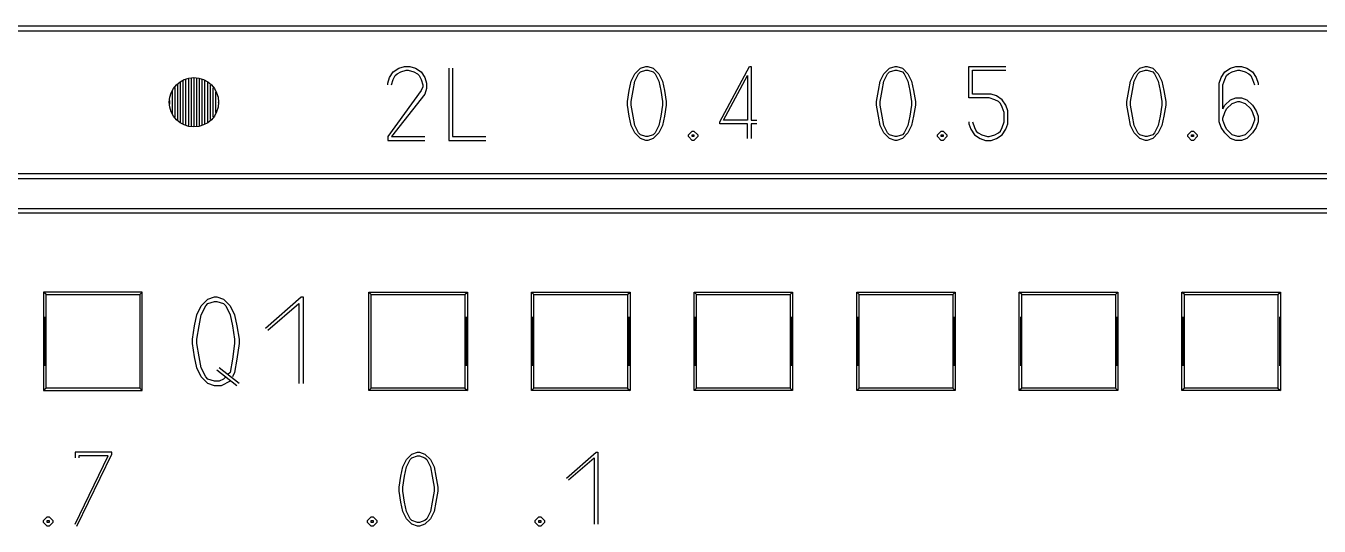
# Model space of a CAD drawing. Header units: millimetres. Extents: x 369186 to 503668, y -134064 to -104329.
# Drawn here: x 472027 to 475176, y -114726 to -113508 of the extents above; entities that cross this region are included whole.
import ezdxf

# ---------------------------------------------------------------- set-up
doc = ezdxf.new("R2010")
doc.units = ezdxf.units.MM
for name, color, linetype in [('0006LEVEL_0', 7, 'Continuous'), ('0006LEVEL_1', 7, 'Continuous'), ('8_ALL_NOTES_BALLOONS_SYMBOLS_GT', 7, 'Continuous')]:
    doc.layers.add(name, color=color, linetype=linetype)

msp = doc.modelspace()

# ---------------------------------------------------------------- linework, layer by layer
at = {"layer": '0006LEVEL_0', "color": 7, "linetype": 'Continuous'}
for p, q in [((472470, -114173.7), (472486.2, -114168.3)), ((472486.2, -114168.3), (472491.6, -114168.3)), ((472491.6, -114168.3), (472507.8, -114173.7)), ((472610.4, -114243.9), (472696.8, -114168.3)), ((472696.8, -114168.3), (472702.2, -114168.3)), ((472702.2, -114168.3), (472702.2, -114378.9)), ((472443, -114211.5), (472453.8, -114189.9)), ((472453.8, -114189.9), (472470, -114173.7)), ((472453.8, -114211.5), (472464.6, -114189.9)), ((472464.6, -114189.9), (472470, -114184.5)), ((472470, -114184.5), (472486.2, -114179.1)), ((472486.2, -114179.1), (472491.6, -114179.1)), ((472491.6, -114179.1), (472507.8, -114184.5)), ((472507.8, -114173.7), (472524, -114189.9)), ((472507.8, -114184.5), (472513.2, -114189.9)), ((472513.2, -114189.9), (472524, -114211.5)), ((472524, -114189.9), (472534.8, -114211.5)), ((472615.8, -114249.3), (472691.4, -114184.5)), ((472691.4, -114184.5), (472691.4, -114378.9)), ((472437.6, -114238.5), (472443, -114211.5)), ((472448.4, -114238.5), (472453.8, -114211.5)), ((472524, -114211.5), (472529.4, -114238.5)), ((472534.8, -114211.5), (472540.2, -114238.5)), ((472432.2, -114270.9), (472437.6, -114238.5)), ((472443, -114270.9), (472448.4, -114238.5)), ((472529.4, -114238.5), (472534.8, -114270.9)), ((472540.2, -114238.5), (472545.6, -114270.9)), ((472432.2, -114281.7), (472432.2, -114270.9)), ((472437.6, -114314.1), (472432.2, -114281.7)), ((472443, -114281.7), (472443, -114270.9)), ((472448.4, -114314.1), (472443, -114281.7)), ((472534.8, -114281.7), (472529.4, -114319.5)), ((472534.8, -114270.9), (472534.8, -114281.7)), ((472545.6, -114281.7), (472540.2, -114319.5)), ((472545.6, -114270.9), (472545.6, -114281.7)), ((472443, -114341.1), (472437.6, -114314.1)), ((472453.8, -114341.1), (472448.4, -114314.1)), ((472529.4, -114319.5), (472524, -114351.9)), ((472540.2, -114319.5), (472534.8, -114351.9)), ((472453.8, -114362.7), (472443, -114341.1)), ((472464.6, -114362.7), (472453.8, -114341.1)), ((472540.2, -114384.3), (472491.6, -114346.5)), ((472545.6, -114378.9), (472497, -114341.1)), ((472524, -114351.9), (472518.6, -114357.3)), ((472534.8, -114351.9), (472529.4, -114362.7)), ((472470, -114378.9), (472453.8, -114362.7)), ((472470, -114368.1), (472464.6, -114362.7)), ((472486.2, -114373.5), (472470, -114368.1)), ((472486.2, -114384.3), (472470, -114378.9)), ((472497, -114373.5), (472486.2, -114373.5)), ((472502.4, -114384.3), (472486.2, -114384.3)), ((472507.8, -114368.1), (472497, -114373.5)), ((472524, -114373.5), (472502.4, -114384.3)), ((472513.2, -114362.7), (472507.8, -114368.1)), ((472236.3, -114546.3), (472146.3, -114546.3)), ((472146.3, -114546.3), (472146.3, -114559.8)), ((472236.3, -114550.8), (472236.3, -114546.3)), ((472966.8, -114550.8), (472980.3, -114546.3)), ((472980.3, -114546.3), (472984.8, -114546.3)), ((472984.8, -114546.3), (472998.3, -114550.8)), ((473343.3, -114609.3), (473415.3, -114546.3)), ((473415.3, -114546.3), (473419.8, -114546.3)), ((473419.8, -114546.3), (473419.8, -114721.8)), ((472146.3, -114721.8), (472227.3, -114555.3)), ((472150.8, -114726.3), (472236.3, -114550.8)), ((472227.3, -114555.3), (472155.3, -114555.3)), ((472155.3, -114555.3), (472155.3, -114559.8)), ((472944.3, -114582.3), (472953.3, -114564.3)), ((472953.3, -114564.3), (472966.8, -114550.8)), ((472953.3, -114582.3), (472962.3, -114564.3)), ((472962.3, -114564.3), (472966.8, -114559.8)), ((472966.8, -114559.8), (472980.3, -114555.3)), ((472980.3, -114555.3), (472984.8, -114555.3)), ((472984.8, -114555.3), (472998.3, -114559.8)), ((472998.3, -114550.8), (473011.8, -114564.3)), ((472998.3, -114559.8), (473002.8, -114564.3)), ((473002.8, -114564.3), (473011.8, -114582.3)), ((473011.8, -114564.3), (473020.8, -114582.3)), ((473347.8, -114613.8), (473410.8, -114559.8)), ((473410.8, -114559.8), (473410.8, -114721.8)), ((472935.3, -114631.8), (472939.8, -114604.8)), ((472939.8, -114604.8), (472944.3, -114582.3)), ((472944.3, -114631.8), (472948.8, -114604.8)), ((472948.8, -114604.8), (472953.3, -114582.3)), ((473011.8, -114582.3), (473016.3, -114604.8)), ((473016.3, -114604.8), (473020.8, -114631.8)), ((473020.8, -114582.3), (473025.3, -114604.8)), ((473025.3, -114604.8), (473029.8, -114631.8)), ((472935.3, -114640.8), (472935.3, -114631.8)), ((472939.8, -114667.8), (472935.3, -114640.8)), ((472944.3, -114640.8), (472944.3, -114631.8)), ((472948.8, -114667.8), (472944.3, -114640.8)), ((473020.8, -114640.8), (473016.3, -114667.8)), ((473020.8, -114631.8), (473020.8, -114640.8)), ((473029.8, -114640.8), (473025.3, -114667.8)), ((473029.8, -114631.8), (473029.8, -114640.8)), ((472944.3, -114690.3), (472939.8, -114667.8)), ((472953.3, -114690.3), (472948.8, -114667.8)), ((473016.3, -114667.8), (473011.8, -114690.3)), ((473025.3, -114667.8), (473020.8, -114690.3)), ((472069.8, -114712.8), (472078.8, -114703.8)), ((472078.8, -114703.8), (472083.3, -114703.8)), ((472083.3, -114703.8), (472092.3, -114712.8)), ((472858.8, -114712.8), (472867.8, -114703.8)), ((472867.8, -114703.8), (472872.3, -114703.8)), ((472872.3, -114703.8), (472881.3, -114712.8)), ((472953.3, -114708.3), (472944.3, -114690.3)), ((472962.3, -114708.3), (472953.3, -114690.3)), ((473011.8, -114690.3), (473002.8, -114708.3)), ((473020.8, -114690.3), (473011.8, -114708.3)), ((473266.8, -114712.8), (473275.8, -114703.8)), ((473275.8, -114703.8), (473280.3, -114703.8)), ((473280.3, -114703.8), (473289.3, -114712.8)), ((472069.8, -114717.3), (472069.8, -114712.8)), ((472078.8, -114726.3), (472069.8, -114717.3)), ((472078.8, -114712.8), (472083.3, -114712.8)), ((472078.8, -114717.3), (472078.8, -114712.8)), ((472083.3, -114717.3), (472078.8, -114717.3)), ((472083.3, -114726.3), (472078.8, -114726.3)), ((472083.3, -114712.8), (472083.3, -114717.3)), ((472092.3, -114717.3), (472083.3, -114726.3)), ((472092.3, -114712.8), (472092.3, -114717.3)), ((472858.8, -114717.3), (472858.8, -114712.8)), ((472867.8, -114726.3), (472858.8, -114717.3)), ((472867.8, -114712.8), (472872.3, -114712.8)), ((472867.8, -114717.3), (472867.8, -114712.8)), ((472872.3, -114717.3), (472867.8, -114717.3)), ((472872.3, -114726.3), (472867.8, -114726.3)), ((472872.3, -114712.8), (472872.3, -114717.3)), ((472881.3, -114717.3), (472872.3, -114726.3)), ((472881.3, -114712.8), (472881.3, -114717.3)), ((472966.8, -114721.8), (472953.3, -114708.3)), ((472966.8, -114712.8), (472962.3, -114708.3)), ((472980.3, -114717.3), (472966.8, -114712.8)), ((472980.3, -114726.3), (472966.8, -114721.8)), ((472984.8, -114717.3), (472980.3, -114717.3)), ((472984.8, -114726.3), (472980.3, -114726.3)), ((472998.3, -114712.8), (472984.8, -114717.3)), ((472998.3, -114721.8), (472984.8, -114726.3)), ((473002.8, -114708.3), (472998.3, -114712.8)), ((473011.8, -114708.3), (472998.3, -114721.8)), ((473266.8, -114717.3), (473266.8, -114712.8)), ((473275.8, -114726.3), (473266.8, -114717.3)), ((473275.8, -114712.8), (473280.3, -114712.8)), ((473275.8, -114717.3), (473275.8, -114712.8)), ((473280.3, -114717.3), (473275.8, -114717.3)), ((473280.3, -114726.3), (473275.8, -114726.3)), ((473280.3, -114712.8), (473280.3, -114717.3)), ((473289.3, -114717.3), (473280.3, -114726.3)), ((473289.3, -114712.8), (473289.3, -114717.3))]:
    msp.add_line(p, q, dxfattribs=at)
at = {"layer": '0006LEVEL_1', "color": 7, "linetype": 'Continuous'}
for p, q in [((468745.8, -113508.3), (478159.8, -113508.3)), ((468757.8, -113520.3), (478147.8, -113520.3)), ((472912.5, -113634), (472921.4, -113620.5)), ((472921.4, -113620.5), (472935, -113611.5)), ((472921.4, -113638.5), (472925.9, -113629.5)), ((472925.9, -113629.5), (472930.5, -113625)), ((472930.5, -113625), (472939.4, -113620.5)), ((472935, -113611.5), (472948.5, -113607)), ((472939.4, -113620.5), (472953, -113616)), ((472948.5, -113607), (472961.9, -113607)), ((472953, -113616), (472957.4, -113616)), ((472957.4, -113616), (472971, -113620.5)), ((472961.9, -113607), (472975.5, -113611.5)), ((472971, -113620.5), (472979.9, -113625)), ((472975.5, -113611.5), (472989, -113620.5)), ((472979.9, -113625), (472984.5, -113629.5)), ((472984.5, -113629.5), (472989, -113638.5)), ((472989, -113620.5), (472997.9, -113634)), ((473056.4, -113611.5), (473056.4, -113787)), ((473065.5, -113611.5), (473065.5, -113778)), ((473500.6, -113643), (473509.6, -113625)), ((473509.6, -113625), (473523.1, -113611.5)), ((473509.6, -113643), (473518.6, -113625)), ((473518.6, -113625), (473523.1, -113620.5)), ((473523.1, -113611.5), (473536.6, -113607)), ((473523.1, -113620.5), (473536.6, -113616)), ((473536.6, -113607), (473541.1, -113607)), ((473536.6, -113616), (473541.1, -113616)), ((473541.1, -113607), (473554.6, -113611.5)), ((473541.1, -113616), (473554.6, -113620.5)), ((473554.6, -113611.5), (473568.1, -113625)), ((473554.6, -113620.5), (473559.1, -113625)), ((473559.1, -113625), (473568.1, -113643)), ((473568.1, -113625), (473577.1, -113643)), ((473716.6, -113742), (473788.6, -113607)), ((473725.6, -113737.5), (473784.1, -113629.5)), ((473784.1, -113629.5), (473784.1, -113737.5)), ((473788.6, -113607), (473793.1, -113607)), ((473793.1, -113607), (473793.1, -113737.5)), ((474107.2, -113643), (474116.2, -113625)), ((474116.2, -113625), (474129.7, -113611.5)), ((474116.2, -113643), (474125.2, -113625)), ((474125.2, -113625), (474129.7, -113620.5)), ((474129.7, -113611.5), (474143.2, -113607)), ((474129.7, -113620.5), (474143.2, -113616)), ((474143.2, -113607), (474147.7, -113607)), ((474143.2, -113616), (474147.7, -113616)), ((474147.7, -113607), (474161.2, -113611.5)), ((474147.7, -113616), (474161.2, -113620.5)), ((474161.2, -113611.5), (474174.7, -113625)), ((474161.2, -113620.5), (474165.7, -113625)), ((474165.7, -113625), (474174.7, -113643)), ((474174.7, -113625), (474183.7, -113643)), ((474323.2, -113607), (474413.2, -113607)), ((474323.2, -113683.5), (474323.2, -113607)), ((474332.2, -113616), (474413.2, -113616)), ((474332.2, -113674.5), (474332.2, -113616)), ((474716.8, -113643), (474725.8, -113625)), ((474725.8, -113625), (474739.3, -113611.5)), ((474725.8, -113643), (474734.8, -113625)), ((474734.8, -113625), (474739.3, -113620.5)), ((474739.3, -113611.5), (474752.8, -113607)), ((474739.3, -113620.5), (474752.8, -113616)), ((474752.8, -113607), (474757.3, -113607)), ((474752.8, -113616), (474757.3, -113616)), ((474757.3, -113607), (474770.8, -113611.5)), ((474757.3, -113616), (474770.8, -113620.5)), ((474770.8, -113611.5), (474784.3, -113625)), ((474770.8, -113620.5), (474775.3, -113625)), ((474775.3, -113625), (474784.3, -113643)), ((474784.3, -113625), (474793.3, -113643)), ((474937.3, -113634), (474946.3, -113620.5)), ((474946.3, -113620.5), (474959.8, -113611.5)), ((474946.3, -113638.5), (474950.8, -113629.5)), ((474950.8, -113629.5), (474955.3, -113625)), ((474955.3, -113625), (474964.3, -113620.5)), ((474959.8, -113611.5), (474973.3, -113607)), ((474964.3, -113620.5), (474977.8, -113616)), ((474973.3, -113607), (474986.8, -113607)), ((474977.8, -113616), (474982.3, -113616)), ((474982.3, -113616), (474995.8, -113620.5)), ((474986.8, -113607), (475000.3, -113611.5)), ((474995.8, -113620.5), (475004.8, -113625)), ((475000.3, -113611.5), (475013.8, -113620.5)), ((475004.8, -113625), (475009.3, -113629.5)), ((475009.3, -113629.5), (475013.8, -113638.5)), ((475013.8, -113620.5), (475022.8, -113634)), ((472390.1, -113730.6), (472390.1, -113658)), ((472396.7, -113737.2), (472396.7, -113651.4)), ((472403.3, -113743.8), (472403.3, -113644.8)), ((472409.9, -113747.3), (472409.9, -113641.2)), ((472416.5, -113749.1), (472416.5, -113639.4)), ((472423.1, -113750.9), (472423.1, -113637.7)), ((472429.7, -113752.7), (472429.7, -113635.9)), ((472436.3, -113754.1), (472436.3, -113634.4)), ((472442.9, -113752.4), (472442.9, -113636.2)), ((472449.5, -113750.6), (472449.5, -113638)), ((472456.1, -113748.8), (472456.1, -113639.7)), ((472462.7, -113747.1), (472462.7, -113641.5)), ((472469.3, -113742.7), (472469.3, -113645.9)), ((472475.9, -113736.1), (472475.9, -113652.5)), ((472482.5, -113729.5), (472482.5, -113659.1)), ((472907.9, -113647.5), (472912.5, -113634)), ((472907.9, -113652), (472907.9, -113647.5)), ((472917, -113652), (472921.4, -113638.5)), ((472989, -113638.5), (472993.5, -113652)), ((472993.5, -113656.5), (472989, -113665.5)), ((472993.5, -113652), (472993.5, -113656.5)), ((472997.9, -113634), (473002.4, -113647.5)), ((473002.4, -113661), (472997.9, -113674.5)), ((473002.4, -113647.5), (473002.4, -113661)), ((473496.1, -113665.5), (473500.6, -113643)), ((473505.1, -113665.5), (473509.6, -113643)), ((473568.1, -113643), (473572.6, -113665.5)), ((473577.1, -113643), (473581.6, -113665.5)), ((474102.7, -113665.5), (474107.2, -113643)), ((474111.7, -113665.5), (474116.2, -113643)), ((474174.7, -113643), (474179.2, -113665.5)), ((474183.7, -113643), (474188.2, -113665.5)), ((474712.3, -113665.5), (474716.8, -113643)), ((474721.3, -113665.5), (474725.8, -113643)), ((474784.3, -113643), (474788.8, -113665.5)), ((474793.3, -113643), (474797.8, -113665.5)), ((474932.8, -113647.5), (474937.3, -113634)), ((474932.8, -113742), (474932.8, -113647.5)), ((474941.8, -113652), (474946.3, -113638.5)), ((474941.8, -113710.5), (474941.8, -113652)), ((475013.8, -113638.5), (475018.3, -113652)), ((475022.8, -113634), (475027.3, -113647.5)), ((475027.3, -113647.5), (475027.3, -113652)), ((472376.9, -113698.6), (472376.9, -113690)), ((472383.5, -113723.2), (472383.5, -113665.4)), ((472489.1, -113719.1), (472489.1, -113669.4)), ((472495.7, -113694.5), (472495.7, -113694.1)), ((472989, -113665.5), (472907.9, -113778)), ((472997.9, -113674.5), (472917, -113778)), ((473491.6, -113692.5), (473496.1, -113665.5)), ((473491.6, -113701.5), (473491.6, -113692.5)), ((473500.6, -113692.5), (473505.1, -113665.5)), ((473500.6, -113701.5), (473500.6, -113692.5)), ((473572.6, -113665.5), (473577.1, -113692.5)), ((473577.1, -113692.5), (473577.1, -113701.5)), ((473581.6, -113665.5), (473586.1, -113692.5)), ((473586.1, -113692.5), (473586.1, -113701.5)), ((474098.2, -113692.5), (474102.7, -113665.5)), ((474098.2, -113701.5), (474098.2, -113692.5)), ((474107.2, -113692.5), (474111.7, -113665.5)), ((474107.2, -113701.5), (474107.2, -113692.5)), ((474179.2, -113665.5), (474183.7, -113692.5)), ((474183.7, -113692.5), (474183.7, -113701.5)), ((474188.2, -113665.5), (474192.7, -113692.5)), ((474192.7, -113692.5), (474192.7, -113701.5)), ((474372.7, -113683.5), (474323.2, -113683.5)), ((474377.2, -113674.5), (474332.2, -113674.5)), ((474386.2, -113688), (474372.7, -113683.5)), ((474390.7, -113679), (474377.2, -113674.5)), ((474395.2, -113692.5), (474386.2, -113688)), ((474404.2, -113688), (474390.7, -113679)), ((474399.7, -113697), (474395.2, -113692.5)), ((474413.2, -113701.5), (474404.2, -113688)), ((474707.8, -113692.5), (474712.3, -113665.5)), ((474707.8, -113701.5), (474707.8, -113692.5)), ((474716.8, -113692.5), (474721.3, -113665.5)), ((474716.8, -113701.5), (474716.8, -113692.5)), ((474788.8, -113665.5), (474793.3, -113692.5)), ((474793.3, -113692.5), (474793.3, -113701.5)), ((474797.8, -113665.5), (474802.3, -113692.5)), ((474802.3, -113692.5), (474802.3, -113701.5)), ((474946.3, -113701.5), (474959.8, -113688)), ((474959.8, -113688), (474973.3, -113683.5)), ((474964.3, -113697), (474977.8, -113692.5)), ((474973.3, -113683.5), (474986.8, -113683.5)), ((474977.8, -113692.5), (474982.3, -113692.5)), ((474982.3, -113692.5), (474995.8, -113697)), ((474986.8, -113683.5), (475000.3, -113688)), ((475000.3, -113688), (475013.8, -113701.5)), ((473496.1, -113728.5), (473491.6, -113701.5)), ((473505.1, -113728.5), (473500.6, -113701.5)), ((473577.1, -113701.5), (473572.6, -113728.5)), ((473586.1, -113701.5), (473581.6, -113728.5)), ((474102.7, -113728.5), (474098.2, -113701.5)), ((474111.7, -113728.5), (474107.2, -113701.5)), ((474183.7, -113701.5), (474179.2, -113728.5)), ((474192.7, -113701.5), (474188.2, -113728.5)), ((474404.2, -113706), (474399.7, -113697)), ((474408.7, -113719.5), (474404.2, -113706)), ((474408.7, -113742), (474408.7, -113719.5)), ((474417.7, -113715), (474413.2, -113701.5)), ((474417.7, -113746.5), (474417.7, -113715)), ((474712.3, -113728.5), (474707.8, -113701.5)), ((474721.3, -113728.5), (474716.8, -113701.5)), ((474793.3, -113701.5), (474788.8, -113728.5)), ((474802.3, -113701.5), (474797.8, -113728.5)), ((474941.8, -113710.5), (474946.3, -113701.5)), ((474941.8, -113733), (474946.3, -113719.5)), ((474946.3, -113719.5), (474950.8, -113710.5)), ((474950.8, -113710.5), (474964.3, -113697)), ((474995.8, -113697), (475009.3, -113710.5)), ((475009.3, -113710.5), (475013.8, -113719.5)), ((475013.8, -113701.5), (475022.8, -113715)), ((475013.8, -113719.5), (475018.3, -113733)), ((475022.8, -113715), (475027.3, -113728.5)), ((473500.6, -113751), (473496.1, -113728.5)), ((473509.6, -113769), (473500.6, -113751)), ((473509.6, -113751), (473505.1, -113728.5)), ((473518.6, -113769), (473509.6, -113751)), ((473568.1, -113751), (473559.1, -113769)), ((473572.6, -113728.5), (473568.1, -113751)), ((473577.1, -113751), (473568.1, -113769)), ((473581.6, -113728.5), (473577.1, -113751)), ((473716.6, -113746.5), (473716.6, -113742)), ((473784.1, -113746.5), (473716.6, -113746.5)), ((473784.1, -113737.5), (473725.6, -113737.5)), ((473784.1, -113782.5), (473784.1, -113746.5)), ((473793.1, -113737.5), (473806.6, -113737.5)), ((473806.6, -113746.5), (473793.1, -113746.5)), ((473793.1, -113746.5), (473793.1, -113782.5)), ((474107.2, -113751), (474102.7, -113728.5)), ((474116.2, -113769), (474107.2, -113751)), ((474116.2, -113751), (474111.7, -113728.5)), ((474125.2, -113769), (474116.2, -113751)), ((474174.7, -113751), (474165.7, -113769)), ((474179.2, -113728.5), (474174.7, -113751)), ((474183.7, -113751), (474174.7, -113769)), ((474188.2, -113728.5), (474183.7, -113751)), ((474323.2, -113742), (474323.2, -113746.5)), ((474323.2, -113746.5), (474327.7, -113760)), ((474332.2, -113742), (474336.7, -113755.5)), ((474336.7, -113755.5), (474341.2, -113764.5)), ((474399.7, -113764.5), (474404.2, -113755.5)), ((474404.2, -113755.5), (474408.7, -113742)), ((474413.2, -113760), (474417.7, -113746.5)), ((474716.8, -113751), (474712.3, -113728.5)), ((474725.8, -113769), (474716.8, -113751)), ((474725.8, -113751), (474721.3, -113728.5)), ((474734.8, -113769), (474725.8, -113751)), ((474784.3, -113751), (474775.3, -113769)), ((474788.8, -113728.5), (474784.3, -113751)), ((474793.3, -113751), (474784.3, -113769)), ((474797.8, -113728.5), (474793.3, -113751)), ((474937.3, -113755.5), (474932.8, -113742)), ((474946.3, -113769), (474937.3, -113755.5)), ((474941.8, -113737.5), (474941.8, -113733)), ((474946.3, -113751), (474941.8, -113737.5)), ((474950.8, -113760), (474946.3, -113751)), ((475013.8, -113751), (475009.3, -113760)), ((475018.3, -113737.5), (475013.8, -113751)), ((475022.8, -113755.5), (475013.8, -113769)), ((475018.3, -113733), (475018.3, -113737.5)), ((475027.3, -113742), (475022.8, -113755.5)), ((475027.3, -113728.5), (475027.3, -113742)), ((472907.9, -113778), (472907.9, -113787)), ((472907.9, -113787), (472997.9, -113787)), ((472917, -113778), (472997.9, -113778)), ((473056.4, -113787), (473146.4, -113787)), ((473065.5, -113778), (473146.4, -113778)), ((473523.1, -113782.5), (473509.6, -113769)), ((473523.1, -113773.5), (473518.6, -113769)), ((473536.6, -113778), (473523.1, -113773.5)), ((473536.6, -113787), (473523.1, -113782.5)), ((473541.1, -113778), (473536.6, -113778)), ((473541.1, -113787), (473536.6, -113787)), ((473554.6, -113773.5), (473541.1, -113778)), ((473554.6, -113782.5), (473541.1, -113787)), ((473568.1, -113769), (473554.6, -113782.5)), ((473559.1, -113769), (473554.6, -113773.5)), ((473640.1, -113773.5), (473649.1, -113764.5)), ((473640.1, -113778), (473640.1, -113773.5)), ((473649.1, -113787), (473640.1, -113778)), ((473649.1, -113764.5), (473653.6, -113764.5)), ((473649.1, -113773.5), (473653.6, -113773.5)), ((473649.1, -113778), (473649.1, -113773.5)), ((473653.6, -113778), (473649.1, -113778)), ((473653.6, -113787), (473649.1, -113787)), ((473653.6, -113764.5), (473662.6, -113773.5)), ((473653.6, -113773.5), (473653.6, -113778)), ((473662.6, -113778), (473653.6, -113787)), ((473662.6, -113773.5), (473662.6, -113778)), ((474129.7, -113782.5), (474116.2, -113769)), ((474129.7, -113773.5), (474125.2, -113769)), ((474143.2, -113778), (474129.7, -113773.5)), ((474143.2, -113787), (474129.7, -113782.5)), ((474147.7, -113778), (474143.2, -113778)), ((474147.7, -113787), (474143.2, -113787)), ((474161.2, -113773.5), (474147.7, -113778)), ((474161.2, -113782.5), (474147.7, -113787)), ((474174.7, -113769), (474161.2, -113782.5)), ((474165.7, -113769), (474161.2, -113773.5)), ((474246.7, -113773.5), (474255.7, -113764.5)), ((474246.7, -113778), (474246.7, -113773.5)), ((474255.7, -113787), (474246.7, -113778)), ((474255.7, -113764.5), (474260.2, -113764.5)), ((474255.7, -113773.5), (474260.2, -113773.5)), ((474255.7, -113778), (474255.7, -113773.5)), ((474260.2, -113778), (474255.7, -113778)), ((474260.2, -113787), (474255.7, -113787)), ((474260.2, -113764.5), (474269.2, -113773.5)), ((474260.2, -113773.5), (474260.2, -113778)), ((474269.2, -113778), (474260.2, -113787)), ((474269.2, -113773.5), (474269.2, -113778)), ((474327.7, -113760), (474336.7, -113773.5)), ((474336.7, -113773.5), (474350.2, -113782.5)), ((474341.2, -113764.5), (474345.7, -113769)), ((474345.7, -113769), (474354.7, -113773.5)), ((474350.2, -113782.5), (474363.7, -113787)), ((474354.7, -113773.5), (474368.2, -113778)), ((474363.7, -113787), (474377.2, -113787)), ((474368.2, -113778), (474372.7, -113778)), ((474372.7, -113778), (474386.2, -113773.5)), ((474377.2, -113787), (474390.7, -113782.5)), ((474386.2, -113773.5), (474395.2, -113769)), ((474390.7, -113782.5), (474404.2, -113773.5)), ((474395.2, -113769), (474399.7, -113764.5)), ((474404.2, -113773.5), (474413.2, -113760)), ((474739.3, -113782.5), (474725.8, -113769)), ((474739.3, -113773.5), (474734.8, -113769)), ((474752.8, -113778), (474739.3, -113773.5)), ((474752.8, -113787), (474739.3, -113782.5)), ((474757.3, -113778), (474752.8, -113778)), ((474757.3, -113787), (474752.8, -113787)), ((474770.8, -113773.5), (474757.3, -113778)), ((474770.8, -113782.5), (474757.3, -113787)), ((474775.3, -113769), (474770.8, -113773.5)), ((474784.3, -113769), (474770.8, -113782.5)), ((474856.3, -113773.5), (474865.3, -113764.5)), ((474856.3, -113778), (474856.3, -113773.5)), ((474865.3, -113787), (474856.3, -113778)), ((474865.3, -113764.5), (474869.8, -113764.5)), ((474865.3, -113773.5), (474869.8, -113773.5)), ((474865.3, -113778), (474865.3, -113773.5)), ((474869.8, -113778), (474865.3, -113778)), ((474869.8, -113787), (474865.3, -113787)), ((474869.8, -113764.5), (474878.8, -113773.5)), ((474869.8, -113773.5), (474869.8, -113778)), ((474878.8, -113778), (474869.8, -113787)), ((474878.8, -113773.5), (474878.8, -113778)), ((474959.8, -113782.5), (474946.3, -113769)), ((474964.3, -113773.5), (474950.8, -113760)), ((474973.3, -113787), (474959.8, -113782.5)), ((474977.8, -113778), (474964.3, -113773.5)), ((474986.8, -113787), (474973.3, -113787)), ((474982.3, -113778), (474977.8, -113778)), ((474995.8, -113773.5), (474982.3, -113778)), ((475000.3, -113782.5), (474986.8, -113787)), ((475009.3, -113760), (474995.8, -113773.5)), ((475013.8, -113769), (475000.3, -113782.5)), ((478159.8, -113880.3), (468745.8, -113880.3)), ((478147.8, -113868.3), (468757.8, -113868.3))]:
    msp.add_line(p, q, dxfattribs=at)
msp.add_circle((472435.8, -113694.3), 60, dxfattribs=at)
at = {"layer": '8_ALL_NOTES_BALLOONS_SYMBOLS_GT', "color": 7, "linetype": 'Continuous'}
for p, q in [((480397.8, -113953.4), (468745.8, -113953.4)), ((480397.8, -113964.3), (468745.8, -113964.3)), ((472075.8, -114162.3), (472069.8, -114156.3)), ((472309.8, -114156.3), (472069.8, -114156.3)), ((472069.8, -114156.3), (472069.8, -114396.3)), ((472075.8, -114162.3), (472303.8, -114162.3)), ((472075.8, -114390.3), (472075.8, -114162.3)), ((472303.8, -114162.3), (472309.8, -114156.3)), ((472303.8, -114162.3), (472303.8, -114390.3)), ((472309.8, -114396.3), (472309.8, -114156.3)), ((472867.8, -114162.3), (472861.8, -114156.3)), ((472861.8, -114156.3), (473101.8, -114156.3)), ((472861.8, -114396.3), (472861.8, -114156.3)), ((472867.8, -114162.3), (473095.8, -114162.3)), ((472867.8, -114390.3), (472867.8, -114162.3)), ((473095.8, -114162.3), (473101.8, -114156.3)), ((473095.8, -114162.3), (473095.8, -114390.3)), ((473101.8, -114156.3), (473101.8, -114396.3)), ((473263.8, -114162.3), (473257.8, -114156.3)), ((473257.8, -114156.3), (473497.8, -114156.3)), ((473257.8, -114396.3), (473257.8, -114156.3)), ((473263.8, -114162.3), (473491.8, -114162.3)), ((473263.8, -114390.3), (473263.8, -114162.3)), ((473491.8, -114162.3), (473497.8, -114156.3)), ((473491.8, -114162.3), (473491.8, -114390.3)), ((473497.8, -114156.3), (473497.8, -114396.3)), ((473659.8, -114162.3), (473653.8, -114156.3)), ((473653.8, -114156.3), (473893.8, -114156.3)), ((473653.8, -114396.3), (473653.8, -114156.3)), ((473659.8, -114162.3), (473887.8, -114162.3)), ((473659.8, -114390.3), (473659.8, -114162.3)), ((473887.8, -114162.3), (473893.8, -114156.3)), ((473887.8, -114162.3), (473887.8, -114390.3)), ((473893.8, -114156.3), (473893.8, -114396.3)), ((474055.8, -114162.3), (474049.8, -114156.3)), ((474049.8, -114156.3), (474289.8, -114156.3)), ((474049.8, -114396.3), (474049.8, -114156.3)), ((474055.8, -114162.3), (474283.8, -114162.3)), ((474055.8, -114390.3), (474055.8, -114162.3)), ((474283.8, -114162.3), (474289.8, -114156.3)), ((474283.8, -114162.3), (474283.8, -114390.3)), ((474289.8, -114156.3), (474289.8, -114396.3)), ((474451.8, -114162.3), (474445.8, -114156.3)), ((474445.8, -114156.3), (474685.8, -114156.3)), ((474445.8, -114396.3), (474445.8, -114156.3)), ((474451.8, -114162.3), (474679.8, -114162.3)), ((474451.8, -114390.3), (474451.8, -114162.3)), ((474679.8, -114162.3), (474685.8, -114156.3)), ((474679.8, -114162.3), (474679.8, -114390.3)), ((474685.8, -114156.3), (474685.8, -114396.3)), ((474847.8, -114162.3), (474841.8, -114156.3)), ((474841.8, -114156.3), (475081.8, -114156.3)), ((474841.8, -114396.3), (474841.8, -114156.3)), ((474847.8, -114162.3), (475075.8, -114162.3)), ((474847.8, -114390.3), (474847.8, -114162.3)), ((475075.8, -114162.3), (475081.8, -114156.3)), ((475075.8, -114162.3), (475075.8, -114390.3)), ((475081.8, -114156.3), (475081.8, -114396.3)), ((472072.4, -114216.3), (472072.4, -114336.3)), ((473099.2, -114216.3), (473099.2, -114336.3)), ((473260.4, -114216.3), (473260.4, -114336.3)), ((473495.2, -114216.3), (473495.2, -114336.3)), ((473656.4, -114216.3), (473656.4, -114336.3)), ((473891.2, -114216.3), (473891.2, -114336.3)), ((474052.4, -114216.3), (474052.4, -114336.3)), ((474287.2, -114216.3), (474287.2, -114336.3)), ((474448.4, -114216.3), (474448.4, -114336.3)), ((474683.2, -114216.3), (474683.2, -114336.3)), ((474844.4, -114216.3), (474844.4, -114336.3)), ((475079.2, -114216.3), (475079.2, -114336.3)), ((472075.8, -114390.3), (472069.8, -114396.3)), ((472069.8, -114396.3), (472309.8, -114396.3)), ((472303.8, -114390.3), (472075.8, -114390.3)), ((472303.8, -114390.3), (472309.8, -114396.3)), ((472867.8, -114390.3), (472861.8, -114396.3)), ((473101.8, -114396.3), (472861.8, -114396.3)), ((473095.8, -114390.3), (472867.8, -114390.3)), ((473095.8, -114390.3), (473101.8, -114396.3)), ((473263.8, -114390.3), (473257.8, -114396.3)), ((473497.8, -114396.3), (473257.8, -114396.3)), ((473491.8, -114390.3), (473263.8, -114390.3)), ((473491.8, -114390.3), (473497.8, -114396.3)), ((473659.8, -114390.3), (473653.8, -114396.3)), ((473893.8, -114396.3), (473653.8, -114396.3)), ((473887.8, -114390.3), (473659.8, -114390.3)), ((473887.8, -114390.3), (473893.8, -114396.3)), ((474055.8, -114390.3), (474049.8, -114396.3)), ((474289.8, -114396.3), (474049.8, -114396.3)), ((474283.8, -114390.3), (474055.8, -114390.3)), ((474283.8, -114390.3), (474289.8, -114396.3)), ((474451.8, -114390.3), (474445.8, -114396.3)), ((474685.8, -114396.3), (474445.8, -114396.3)), ((474679.8, -114390.3), (474451.8, -114390.3)), ((474679.8, -114390.3), (474685.8, -114396.3)), ((474847.8, -114390.3), (474841.8, -114396.3)), ((475081.8, -114396.3), (474841.8, -114396.3)), ((475075.8, -114390.3), (474847.8, -114390.3)), ((475075.8, -114390.3), (475081.8, -114396.3))]:
    msp.add_line(p, q, dxfattribs=at)

doc.saveas('drawing.dxf')
